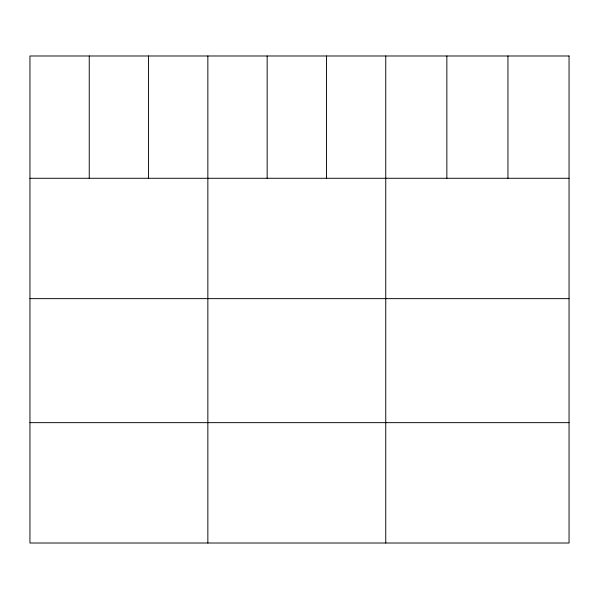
<?xml version="1.0" encoding="UTF-8"?>
<svg xmlns="http://www.w3.org/2000/svg" width="599" height="599" viewBox="0 0 599 599"><rect width="100%" height="100%" fill="white"/><g stroke="black" fill="none" stroke-linecap="round" stroke-linejoin="round"><path stroke-width="0.9" d="M29.95 178.277L569.05 178.277M29.95 298.639L569.05 298.639M29.95 422.654L569.05 422.654M507.952 55.984L507.952 178.277M446.854 55.984L446.854 178.277M385.756 55.984L385.756 543.016M326.455 55.984L326.455 178.277M267.154 55.984L267.154 178.277M207.853 55.984L207.853 543.016M148.552 55.984L148.552 178.277M89.251 55.984L89.251 178.277M569.05 55.984L29.95 55.984L29.95 543.016L569.05 543.016L569.05 55.984"/></g></svg>
